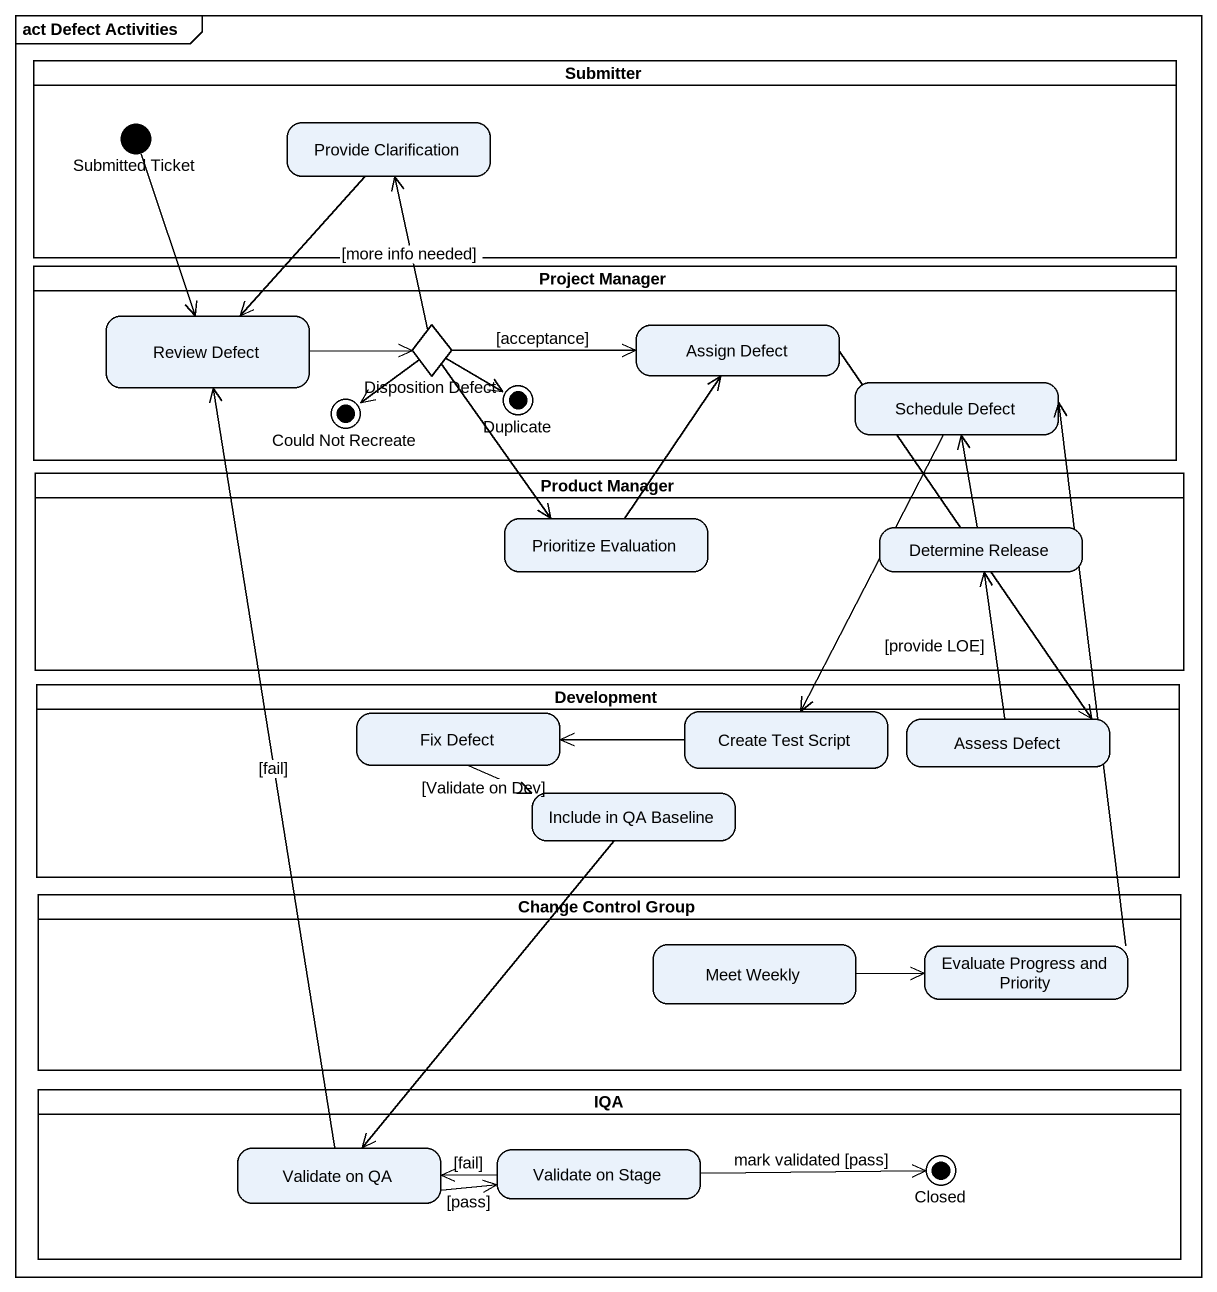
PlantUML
@startuml
mainframe act Defect Activities
hide empty description
state Submitter <<partition>> {
  state "Submitted Ticket" as Submitted_Ticket <<start>>
  state "Provide Clarification" as Provide_Clarification
}
state "Project Manager" as Project_Manager <<partition>> {
  state "Review Defect" as Review_Defect
  state "Disposition Defect" as Disposition_Defect <<choice>>
  state "Assign Defect" as Assign_Defect
  state "Could Not Recreate" as Could_Not_Recreate <<end>>
  state Duplicate <<end>>
  state "Schedule Defect" as Schedule_Defect
}
state "Product Manager" as Product_Manager <<partition>> {
  state "Prioritize Evaluation" as Prioritize_Evaluation
  state "Determine Release" as Determine_Release
}
state Development <<partition>> {
  state "Fix Defect" as Fix_Defect
  state "Create Test Script" as Create_Test_Script
  state "Assess Defect" as Assess_Defect
  state "Include in QA Baseline" as Include_in_QA_Baseline
}
state "Change Control Group" as Change_Control_Group <<partition>> {
  state "Meet Weekly" as Meet_Weekly
  state "Evaluate Progress and Priority" as Evaluate_Progress_and
}
state IQA <<partition>> {
  state "Validate on QA" as Validate_on_QA
  state "Validate on Stage" as Validate_on_Stage
  state Closed <<end>>
}
Submitted_Ticket --> Review_Defect
Provide_Clarification --> Review_Defect
Review_Defect -right-> Disposition_Defect
Disposition_Defect -up-> Provide_Clarification : [more info needed]
Disposition_Defect -right-> Assign_Defect : [acceptance]
Disposition_Defect --> Could_Not_Recreate
Disposition_Defect -right-> Duplicate
Disposition_Defect --> Prioritize_Evaluation
Assign_Defect --> Assess_Defect
Schedule_Defect --> Create_Test_Script
Prioritize_Evaluation -up-> Assign_Defect
Determine_Release -up-> Schedule_Defect
Fix_Defect -right-> Include_in_QA_Baseline : [Validate on Dev]
Create_Test_Script -left-> Fix_Defect
Assess_Defect -up-> Determine_Release : [provide LOE]
Include_in_QA_Baseline --> Validate_on_QA
Meet_Weekly -right-> Evaluate_Progress_and
Evaluate_Progress_and -up-> Schedule_Defect
Validate_on_QA -up-> Review_Defect : [fail]
Validate_on_QA -right-> Validate_on_Stage : [pass]
Validate_on_Stage -left-> Validate_on_QA : [fail]
Validate_on_Stage -right-> Closed : mark validated [pass]
@enduml
